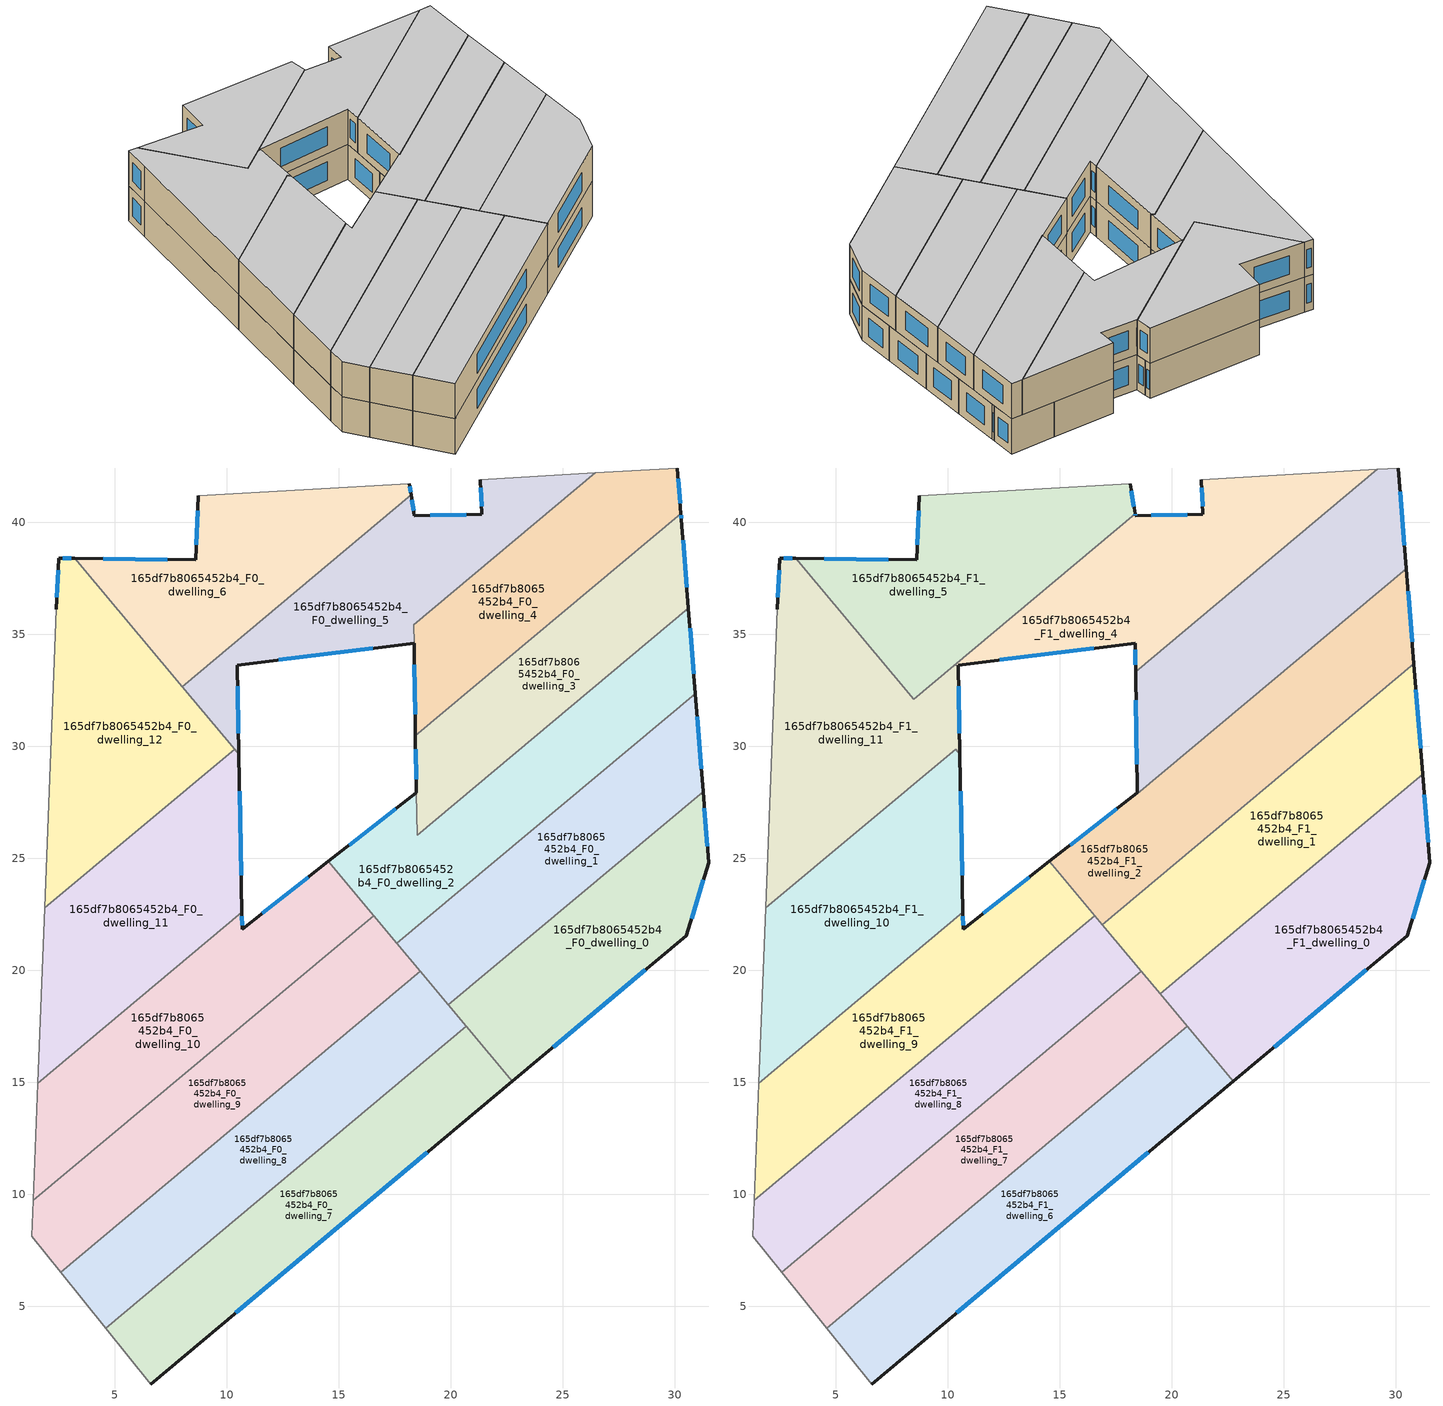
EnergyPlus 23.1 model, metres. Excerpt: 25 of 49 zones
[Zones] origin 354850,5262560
165df7b8065452b4_F0_dwelling_0
 floor ground (EU_floor_Construction): 31.25,27.98 31.51,24.79 30.51,21.55 22.74,15.05 19.89,18.47 z0
 wall outside (EU_wall_Construction): 22.74,15.05 30.51,21.55 31.51,24.79 31.25,27.98 z0:3
 wall to 165df7b8065452b4_F0_dwelling_1 (EU_wall_Construction): 31.25,27.98 19.89,18.47 z0:3
 wall to 165df7b8065452b4_F0_dwelling_7 (EU_wall_Construction): 20.7,17.5 22.74,15.05 z0:3
 wall to 165df7b8065452b4_F0_dwelling_8 (EU_wall_Construction): 19.89,18.47 20.7,17.5 z0:3
 window (EU_Window_Construction): 31.45,25.54 31.31,27.23 / 30.74,22.31 31.27,24.03 / 24.57,16.58 28.68,20.02 z0.7:2.3
165df7b8065452b4_F0_dwelling_1
 floor ground (EU_floor_Construction): 30.91,32.35 31.25,27.98 19.89,18.47 17.59,21.21 z0
 wall outside (EU_wall_Construction): 31.25,27.98 30.91,32.35 z0:3
 wall to 165df7b8065452b4_F0_dwelling_2 (EU_wall_Construction): 30.91,32.35 17.59,21.21 z0:3
 wall to 165df7b8065452b4_F0_dwelling_8 (EU_wall_Construction): 18.64,19.95 19.89,18.47 z0:3
 wall to 165df7b8065452b4_F0_dwelling_9 (EU_wall_Construction): 17.59,21.21 18.64,19.96 z0:3
 window (EU_Window_Construction): 31.17,29.01 30.99,31.33 z0.7:2.3
 ceiling adiabatic (EU_roof_Construction): 31.19,28.76 30.91,32.35 17.59,21.21 19.47,18.96 z3
165df7b8065452b4_F0_dwelling_10
 floor ground (EU_floor_Construction): 14.54,24.86 16.56,22.44 1.36,9.73 1.56,14.97 10.67,22.59 10.69,21.84 z0
 wall outside (EU_wall_Construction): 14.54,24.86 10.69,21.84 10.67,22.59 z0:3
 wall to 165df7b8065452b4_F0_dwelling_9 (EU_wall_Construction): 1.36,9.73 16.56,22.44 z0:3
 wall adiabatic (EU_wall_Construction): 1.56,14.97 1.36,9.73 z0:3
 wall to 165df7b8065452b4_F0_dwelling_11 (EU_wall_Construction): 10.67,22.59 1.56,14.97 z0:3
 wall to 165df7b8065452b4_F0_dwelling_2 (EU_wall_Construction): 16.56,22.44 14.54,24.86 z0:3
 window (EU_Window_Construction): 10.68,22.02 10.68,22.41 / 13.63,24.15 11.59,22.55 z0.7:2.3
165df7b8065452b4_F0_dwelling_11
 floor ground (EU_floor_Construction): 10.54,29.64 10.67,22.59 1.56,14.97 1.86,22.78 10.34,29.87 z0
 wall outside (EU_wall_Construction): 10.67,22.59 10.54,29.64 z0:3
 wall adiabatic (EU_wall_Construction): 1.86,22.78 1.56,14.97 z0:3
 wall to 165df7b8065452b4_F0_dwelling_12 (EU_wall_Construction): 10.34,29.87 1.86,22.78 z0:3
 wall to 165df7b8065452b4_F0_dwelling_5 (EU_wall_Construction): 10.54,29.64 10.34,29.87 z0:3
 window (EU_Window_Construction): 10.64,24.25 10.57,27.99 z0.7:2.3
165df7b8065452b4_F0_dwelling_12
 floor ground (EU_floor_Construction): 3.22,38.39 10.34,29.87 1.86,22.78 2.38,36.11 2.51,38.4 z0
 wall outside (EU_wall_Construction): 3.22,38.39 2.51,38.4 2.38,36.11 z0:3
 wall adiabatic (EU_wall_Construction): 2.38,36.11 1.86,22.78 z0:3
 wall to 165df7b8065452b4_F0_dwelling_6 (EU_wall_Construction): 8.01,32.67 3.22,38.39 z0:3
 wall to 165df7b8065452b4_F0_dwelling_5 (EU_wall_Construction): 10.34,29.87 8.01,32.67 z0:3
 window (EU_Window_Construction): 2.48,37.86 2.41,36.65 / 3.05,38.39 2.67,38.4 z0.7:2.3
165df7b8065452b4_F0_dwelling_2
 floor ground (EU_floor_Construction): 30.6,36.17 30.91,32.35 17.59,21.21 14.54,24.86 18.46,27.93 18.49,26.04 z0
 wall outside (EU_wall_Construction): 30.91,32.35 30.6,36.16 / 18.46,27.93 14.54,24.86 z0:3
 wall to 165df7b8065452b4_F0_dwelling_3 (EU_wall_Construction): 30.6,36.17 18.49,26.04 18.46,27.93 z0:3
 wall to 165df7b8065452b4_F0_dwelling_9 (EU_wall_Construction): 16.56,22.44 17.59,21.21 z0:3
 window (EU_Window_Construction): 30.83,33.25 30.67,35.27 / 17.54,27.21 15.46,25.58 z0.7:2.3
 ceiling adiabatic (EU_roof_Construction): 30.91,32.35 30.8,33.67 16.9,22.04 17.59,21.21 z3
165df7b8065452b4_F0_dwelling_3
 floor ground (EU_floor_Construction): 30.27,40.37 30.29,40.13 30.6,36.17 18.49,26.04 18.46,27.94 18.42,30.46 z0
 wall outside (EU_wall_Construction): 18.42,30.46 18.46,27.94 / 30.6,36.17 30.29,40.13 30.27,40.37 z0:3
 wall to 165df7b8065452b4_F0_dwelling_4 (EU_wall_Construction): 30.27,40.37 18.42,30.46 z0:3
 window (EU_Window_Construction): 18.43,29.87 18.45,28.53 / 30.28,40.18 30.27,40.31 / 30.53,37.1 30.36,39.2 z0.7:2.3
165df7b8065452b4_F0_dwelling_4
 floor ground (EU_floor_Construction): 30.1,42.42 30.27,40.37 18.42,30.46 18.35,35.43 26.44,42.21 z0
 wall outside (EU_wall_Construction): 30.27,40.37 30.1,42.42 / 18.36,34.6 18.42,30.46 z0:3
 wall to 165df7b8065452b4_F0_dwelling_5 (EU_wall_Construction): 26.44,42.21 18.35,35.43 18.36,34.61 z0:3
 wall adiabatic (EU_wall_Construction): 30.1,42.42 26.44,42.21 z0:3
 window (EU_Window_Construction): 30.23,40.85 30.14,41.94 / 18.37,33.63 18.41,31.43 z0.7:2.3
165df7b8065452b4_F0_dwelling_5
 floor ground (EU_floor_Construction): 26.44,42.21 18.35,35.43 18.36,34.61 10.46,33.62 10.54,29.64 8.01,32.67 18.22,41.22 18.37,40.3 21.39,40.36 21.32,41.9 z0
 wall outside (EU_wall_Construction): 10.54,29.64 10.46,33.62 18.36,34.61 / 21.32,41.9 21.39,40.36 18.37,40.3 18.22,41.22 z0:3
 wall to 165df7b8065452b4_F0_dwelling_6 (EU_wall_Construction): 18.22,41.22 8.01,32.67 z0:3
 wall adiabatic (EU_wall_Construction): 26.44,42.21 21.32,41.9 z0:3
 window (EU_Window_Construction): 10.52,30.58 10.48,32.69 / 18.34,40.51 18.26,41 / 20.68,40.34 19.08,40.31 / 21.34,41.54 21.37,40.72 / 12.31,33.85 16.5,34.37 z0.7:2.3
165df7b8065452b4_F0_dwelling_6
 floor ground (EU_floor_Construction): 18.14,41.73 18.22,41.22 8.01,32.67 3.22,38.39 8.61,38.32 8.73,41.18 z0
 wall outside (EU_wall_Construction): 8.73,41.18 8.61,38.32 3.22,38.39 / 18.22,41.22 18.14,41.73 z0:3
 wall adiabatic (EU_wall_Construction): 18.14,41.73 8.73,41.18 z0:3
 window (EU_Window_Construction): 7.34,38.33 4.48,38.37 / 8.7,40.51 8.64,38.99 / 18.21,41.34 18.16,41.61 z0.7:2.3
165df7b8065452b4_F0_dwelling_7
 floor ground (EU_floor_Construction): 20.7,17.5 22.74,15.05 6.6,1.54 4.6,4.03 z0
 wall outside (EU_wall_Construction): 6.6,1.54 22.74,15.05 z0:3
 wall to 165df7b8065452b4_F0_dwelling_8 (EU_wall_Construction): 20.7,17.5 4.6,4.03 z0:3
 wall adiabatic (EU_wall_Construction): 4.6,4.03 6.6,1.54 z0:3
 window (EU_Window_Construction): 10.39,4.71 18.95,11.88 z0.7:2.3
165df7b8065452b4_F0_dwelling_8
 floor ground (EU_floor_Construction): 18.64,19.96 20.7,17.5 4.6,4.03 2.59,6.53 z0
 wall to 165df7b8065452b4_F0_dwelling_9 (EU_wall_Construction): 18.64,19.96 2.59,6.53 z0:3
 wall adiabatic (EU_wall_Construction): 2.59,6.53 4.6,4.03 z0:3
165df7b8065452b4_F0_dwelling_9
 floor ground (EU_floor_Construction): 16.56,22.44 18.64,19.96 2.59,6.53 1.3,8.14 1.36,9.73 z0
 wall adiabatic (EU_wall_Construction): 1.36,9.73 1.3,8.14 2.59,6.53 z0:3
165df7b8065452b4_F1_dwelling_0
 floor to 165df7b8065452b4_F0_dwelling_0 (EU_floor_Construction): 31.25,27.98 31.51,24.79 30.51,21.55 22.74,15.05 19.89,18.47 z3
 floor to 165df7b8065452b4_F0_dwelling_1 (EU_floor_Construction): 31.19,28.76 31.25,27.98 19.89,18.47 19.48,18.96 z3
 wall outside (EU_wall_Construction): 22.74,15.05 30.51,21.55 31.51,24.79 31.19,28.76 z3:6
 wall to 165df7b8065452b4_F1_dwelling_1 (EU_wall_Construction): 31.19,28.76 19.47,18.96 z3:6
 wall to 165df7b8065452b4_F1_dwelling_6 (EU_wall_Construction): 20.7,17.5 22.74,15.05 z3:6
 wall to 165df7b8065452b4_F1_dwelling_7 (EU_wall_Construction): 19.47,18.96 20.7,17.5 z3:6
 window (EU_Window_Construction): 31.43,25.73 31.26,27.83 / 30.74,22.31 31.27,24.03 / 24.57,16.58 28.68,20.02 z3.7:5.3
 ceiling to 165df7b8065452b4_F2_dwelling_0 (EU_floor_Construction): 30.51,21.55 31.51,24.79 31.19,28.76 19.47,18.96 22.74,15.05 z6
165df7b8065452b4_F1_dwelling_1
 floor adiabatic (EU_floor_Construction): 30.8,33.67 31.19,28.76 19.47,18.96 16.9,22.04 z3
 wall outside (EU_wall_Construction): 31.19,28.76 30.8,33.67 z3:6
 wall to 165df7b8065452b4_F1_dwelling_2 (EU_wall_Construction): 30.8,33.67 16.9,22.04 z3:6
 wall to 165df7b8065452b4_F1_dwelling_8 (EU_wall_Construction): 16.9,22.04 18.64,19.95 z3:6
 wall to 165df7b8065452b4_F1_dwelling_7 (EU_wall_Construction): 18.64,19.95 19.47,18.96 z3:6
 window (EU_Window_Construction): 31.1,29.91 30.89,32.52 z3.7:5.3
 ceiling to 165df7b8065452b4_F2_dwelling_1 (EU_floor_Construction): 31.19,28.76 30.8,33.67 16.9,22.04 19.47,18.96 z6
165df7b8065452b4_F1_dwelling_10
 floor to 165df7b8065452b4_F0_dwelling_11 (EU_floor_Construction): 10.54,29.64 10.67,22.59 1.56,14.97 1.86,22.78 10.34,29.87 z3
 wall outside (EU_wall_Construction): 10.67,22.59 10.54,29.64 z3:6
 wall adiabatic (EU_wall_Construction): 1.86,22.78 1.56,14.97 z3:6
 wall to 165df7b8065452b4_F1_dwelling_11 (EU_wall_Construction): 10.54,29.64 10.34,29.87 1.86,22.78 z3:6
 wall to 165df7b8065452b4_F1_dwelling_9 (EU_wall_Construction): 1.56,14.97 10.67,22.59 z3:6
 window (EU_Window_Construction): 10.64,24.25 10.57,27.99 z3.7:5.3
 ceiling to 165df7b8065452b4_F2_dwelling_10 (EU_floor_Construction): 10.67,22.59 10.54,29.64 10.34,29.87 1.86,22.78 1.56,14.97 z6
165df7b8065452b4_F1_dwelling_11
 floor to 165df7b8065452b4_F0_dwelling_12 (EU_floor_Construction): 3.22,38.39 10.34,29.87 1.86,22.78 2.38,36.11 2.51,38.4 z3
 floor to 165df7b8065452b4_F0_dwelling_5 (EU_floor_Construction): 10.46,33.62 10.54,29.64 8.48,32.11 10.26,33.6 z3
 wall outside (EU_wall_Construction): 3.22,38.39 2.51,38.4 2.38,36.11 / 10.54,29.64 10.46,33.62 z3:6
 wall to 165df7b8065452b4_F1_dwelling_5 (EU_wall_Construction): 10.26,33.6 8.47,32.11 3.22,38.39 z3:6
 wall adiabatic (EU_wall_Construction): 2.38,36.11 1.86,22.78 z3:6
 wall to 165df7b8065452b4_F1_dwelling_4 (EU_wall_Construction): 10.46,33.62 10.26,33.6 z3:6
 window (EU_Window_Construction): 2.48,37.86 2.41,36.65 / 3.05,38.39 2.67,38.4 / 10.52,30.58 10.48,32.69 z3.7:5.3
 ceiling to 165df7b8065452b4_F2_dwelling_11 (EU_floor_Construction): 10.54,29.64 10.46,33.62 10.26,33.6 8.47,32.11 3.22,38.39 2.51,38.4 2.38,36.11 1.86,22.78 10.34,29.87 z6
165df7b8065452b4_F1_dwelling_2
 floor outside (EU_floor_Construction): 30.6,36.16 18.49,26.04 30.6,36.17 30.8,33.67 z3
 floor to 165df7b8065452b4_F0_dwelling_2 (EU_floor_Construction): 30.6,36.16 30.8,33.67 16.9,22.04 14.67,24.7 14.54,24.86 18.46,27.93 18.46,27.88 18.49,26.04 z3
 floor to 165df7b8065452b4_F0_dwelling_3 (EU_floor_Construction): 30.46,37.91 30.6,36.17 18.49,26.04 18.46,27.88 z3
 wall outside (EU_wall_Construction): 30.8,33.67 30.46,37.91 / 18.46,27.94 14.54,24.86 z3:6
 wall to 165df7b8065452b4_F1_dwelling_3 (EU_wall_Construction): 30.46,37.91 18.46,27.88 18.46,27.93 z3:6
 wall to 165df7b8065452b4_F1_dwelling_9 (EU_wall_Construction): 14.54,24.86 14.67,24.7 16.56,22.44 z3:6
 wall to 165df7b8065452b4_F1_dwelling_8 (EU_wall_Construction): 16.56,22.44 16.9,22.04 z3:6
 window (EU_Window_Construction): 30.72,34.67 30.54,36.92 / 17.54,27.21 15.46,25.58 z3.7:5.3
 ceiling to 165df7b8065452b4_F2_dwelling_2 (EU_floor_Construction): 30.8,33.67 30.46,37.91 18.46,27.88 18.46,27.93 14.54,24.86 14.67,24.7 16.9,22.04 z6
165df7b8065452b4_F1_dwelling_3
 floor to 165df7b8065452b4_F0_dwelling_3 (EU_floor_Construction): 30.27,40.37 30.29,40.13 30.46,37.91 18.46,27.88 18.46,27.93 18.42,30.46 z3
 floor to 165df7b8065452b4_F0_dwelling_4 (EU_floor_Construction): 30.1,42.42 30.27,40.37 18.42,30.46 18.38,33.33 29.18,42.37 z3
 wall outside (EU_wall_Construction): 18.38,33.33 18.46,27.94 / 30.46,37.91 30.1,42.42 z3:6
 wall to 165df7b8065452b4_F1_dwelling_4 (EU_wall_Construction): 29.18,42.37 18.38,33.33 z3:6
 wall adiabatic (EU_wall_Construction): 30.1,42.42 29.18,42.37 z3:6
 window (EU_Window_Construction): 18.4,32.06 18.44,29.2 / 30.38,38.97 30.19,41.36 z3.7:5.3
 ceiling to 165df7b8065452b4_F2_dwelling_3 (EU_floor_Construction): 30.46,37.91 30.1,42.42 29.18,42.37 18.38,33.33 18.46,27.93 18.46,27.88 z6
165df7b8065452b4_F1_dwelling_4
 floor to 165df7b8065452b4_F0_dwelling_5 (EU_floor_Construction): 26.44,42.21 18.35,35.43 18.36,34.61 10.46,33.62 10.26,33.6 18.36,40.37 18.37,40.3 21.39,40.36 21.32,41.9 z3
 floor to 165df7b8065452b4_F0_dwelling_4 (EU_floor_Construction): 29.18,42.37 18.38,33.33 18.35,35.43 26.44,42.21 z3
 wall outside (EU_wall_Construction): 21.32,41.9 21.39,40.36 18.37,40.3 18.36,40.38 / 10.46,33.62 18.36,34.61 18.38,33.33 z3:6
 wall adiabatic (EU_wall_Construction): 29.18,42.37 21.32,41.9 z3:6
 wall to 165df7b8065452b4_F1_dwelling_5 (EU_wall_Construction): 18.36,40.38 10.26,33.6 z3:6
 window (EU_Window_Construction): 18.37,40.32 18.36,40.36 / 20.68,40.34 19.08,40.31 / 21.34,41.54 21.37,40.72 / 18.36,34.31 18.37,33.63 / 12.31,33.85 16.5,34.37 z3.7:5.3
 ceiling to 165df7b8065452b4_F2_dwelling_4 (EU_floor_Construction): 29.18,42.37 21.32,41.9 21.39,40.36 18.37,40.3 18.36,40.38 10.26,33.6 18.36,34.61 18.38,33.33 z6
165df7b8065452b4_F1_dwelling_5
 floor to 165df7b8065452b4_F0_dwelling_5 (EU_floor_Construction): 18.22,41.22 18.36,40.37 8.48,32.11 8.01,32.67 z3
 floor to 165df7b8065452b4_F0_dwelling_6 (EU_floor_Construction): 18.14,41.73 18.22,41.22 8.01,32.67 3.22,38.39 8.61,38.32 8.73,41.18 z3
 wall outside (EU_wall_Construction): 8.73,41.18 8.61,38.32 3.22,38.39 / 18.36,40.38 18.14,41.73 z3:6
 wall adiabatic (EU_wall_Construction): 18.14,41.73 8.73,41.18 z3:6
 window (EU_Window_Construction): 7.34,38.33 4.48,38.37 / 8.7,40.51 8.64,38.99 / 18.31,40.69 18.19,41.41 z3.7:5.3
 ceiling to 165df7b8065452b4_F2_dwelling_5 (EU_floor_Construction): 18.36,40.38 18.14,41.73 8.73,41.18 8.61,38.32 3.22,38.39 8.47,32.11 z6
165df7b8065452b4_F1_dwelling_6
 floor to 165df7b8065452b4_F0_dwelling_7 (EU_floor_Construction): 20.7,17.5 22.74,15.05 6.6,1.54 4.6,4.03 z3
 wall outside (EU_wall_Construction): 6.6,1.54 22.74,15.05 z3:6
 wall to 165df7b8065452b4_F1_dwelling_7 (EU_wall_Construction): 20.7,17.5 4.6,4.03 z3:6
 wall adiabatic (EU_wall_Construction): 4.6,4.03 6.6,1.54 z3:6
 window (EU_Window_Construction): 10.39,4.71 18.95,11.88 z3.7:5.3
 ceiling to 165df7b8065452b4_F2_dwelling_6 (EU_floor_Construction): 22.74,15.05 20.7,17.5 4.6,4.03 6.6,1.54 z6
165df7b8065452b4_F1_dwelling_7
 floor to 165df7b8065452b4_F0_dwelling_8 (EU_floor_Construction): 18.64,19.96 20.7,17.5 4.6,4.03 2.59,6.53 z3
 wall to 165df7b8065452b4_F1_dwelling_8 (EU_wall_Construction): 18.64,19.96 2.59,6.53 z3:6
 wall adiabatic (EU_wall_Construction): 2.59,6.53 4.6,4.03 z3:6
 ceiling to 165df7b8065452b4_F2_dwelling_7 (EU_floor_Construction): 20.7,17.5 18.64,19.96 2.59,6.53 4.6,4.03 z6
165df7b8065452b4_F1_dwelling_8
 floor to 165df7b8065452b4_F0_dwelling_9 (EU_floor_Construction): 16.56,22.44 18.64,19.96 2.59,6.53 1.3,8.14 1.36,9.73 z3
 wall adiabatic (EU_wall_Construction): 1.36,9.73 1.3,8.14 2.59,6.53 z3:6
 wall to 165df7b8065452b4_F1_dwelling_9 (EU_wall_Construction): 16.56,22.44 1.36,9.73 z3:6
 ceiling to 165df7b8065452b4_F2_dwelling_8 (EU_floor_Construction): 18.64,19.96 16.56,22.44 1.36,9.73 1.3,8.14 2.59,6.53 z6
165df7b8065452b4_F1_dwelling_9
 floor to 165df7b8065452b4_F0_dwelling_10 (EU_floor_Construction): 14.54,24.86 16.56,22.44 1.36,9.73 1.56,14.97 10.67,22.59 10.69,21.84 z3
 wall outside (EU_wall_Construction): 14.54,24.86 10.69,21.84 10.67,22.59 z3:6
 wall adiabatic (EU_wall_Construction): 1.56,14.97 1.36,9.73 z3:6
 window (EU_Window_Construction): 10.68,22.02 10.68,22.41 / 13.63,24.15 11.59,22.55 z3.7:5.3
 ceiling to 165df7b8065452b4_F2_dwelling_9 (EU_floor_Construction): 16.56,22.44 14.54,24.86 10.69,21.84 10.67,22.59 1.56,14.97 1.36,9.73 z6
[Building]
EU S2 Campaign: North Axis=0; Terrain=City; Solar Distribution=FullExterior
[Site:Location]
Budapest.Ferenc.Liszt.Intl.AP: Latitude=47.437; Longitude=19.256; Time Zone=1; Elevation=185
[SizingPeriod:WeatherFileDays]
AnnualSizingPeriod: Begin Month=1; Begin Day of Month=1; End Month=12; End Day of Month=31; Day of Week for Start Day=Monday; Use Weather File Daylight Saving Period=No; Use Weather File Rain and Snow Indicators=No
[MATERIAL]
EU_InternalMass_Material: Roughness=MediumRough; Thickness=0.1; Conductivity=1; Density=1800; Specific Heat=900; Thermal Absorptance=0.9; Solar Absorptance=0.7; Visible Absorptance=0.7
[MATERIAL:NOMASS] Roughness=MediumRough; Thermal Absorptance=0.9; Solar Absorptance=0.7; Visible Absorptance=0.7
Name | Thermal Resistance
EU_wall_NoMass | 0.832559
EU_roof_NoMass | 1.39638
EU_floor_NoMass | 0.872794
[WINDOWMATERIAL:SIMPLEGLAZINGSYSTEM]
EU_Window_SimpleGlazing: UFactor=2.79869; Solar Heat Gain Coefficient=0.75; Visible Transmittance=0.75
[CONSTRUCTION]
EU_wall_Construction: EU_wall_NoMass
EU_roof_Construction: EU_roof_NoMass
EU_floor_Construction: EU_floor_NoMass
EU_Window_Construction: EU_Window_SimpleGlazing
EU_InternalMass_Construction: EU_InternalMass_Material
[ZONE] Type=1; Multiplier=1; Ceiling Height=autocalculate; Floor Area=autocalculate; Part of Total Floor Area=Yes
Name | Volume
165df7b8065452b4_F0_dwelling_0 | 172.663
165df7b8065452b4_F1_dwelling_0 | 201.488
165df7b8065452b4_F0_dwelling_1 | 172.708
165df7b8065452b4_F1_dwelling_1 | 201.426
165df7b8065452b4_F0_dwelling_10; 165df7b8065452b4_F1_dwelling_9 | 201.408
165df7b8065452b4_F1_dwelling_10; 165df7b8065452b4_F0_dwelling_11 | 201.486
165df7b8065452b4_F1_dwelling_11 | 213.862
165df7b8065452b4_F0_dwelling_12 | 201.46
165df7b8065452b4_F0_dwelling_2 | 193.534
165df7b8065452b4_F1_dwelling_2 | 203.366
165df7b8065452b4_F0_dwelling_3 | 161.1
165df7b8065452b4_F1_dwelling_3 | 195.318
165df7b8065452b4_F0_dwelling_4 | 161.893
165df7b8065452b4_F1_dwelling_4 | 193.245
165df7b8065452b4_F0_dwelling_5 | 174.132
165df7b8065452b4_F1_dwelling_5 | 201.457
165df7b8065452b4_F0_dwelling_6 | 172.678
165df7b8065452b4_F1_dwelling_6; 165df7b8065452b4_F0_dwelling_7 | 201.499
165df7b8065452b4_F1_dwelling_7; 165df7b8065452b4_F0_dwelling_8 | 201.392
165df7b8065452b4_F1_dwelling_8; 165df7b8065452b4_F0_dwelling_9 | 201.489
[INTERNALMASS] Construction=EU_InternalMass_Construction
Name | Zone or ZoneList | Surface Area
165df7b8065452b4_F0_dwelling_0_EU_InternalMass | 165df7b8065452b4_F0_dwelling_0 | 57.5543
165df7b8065452b4_F0_dwelling_1_EU_InternalMass | 165df7b8065452b4_F0_dwelling_1 | 57.5693
165df7b8065452b4_F0_dwelling_2_EU_InternalMass | 165df7b8065452b4_F0_dwelling_2 | 64.5269
165df7b8065452b4_F0_dwelling_3_EU_InternalMass | 165df7b8065452b4_F0_dwelling_3 | 53.6812
165df7b8065452b4_F0_dwelling_4_EU_InternalMass | 165df7b8065452b4_F0_dwelling_4 | 53.9669
165df7b8065452b4_F0_dwelling_5_EU_InternalMass | 165df7b8065452b4_F0_dwelling_5 | 58.0433
165df7b8065452b4_F0_dwelling_6_EU_InternalMass | 165df7b8065452b4_F0_dwelling_6 | 57.5598
165df7b8065452b4_F0_dwelling_7_EU_InternalMass | 165df7b8065452b4_F0_dwelling_7 | 67.1663
165df7b8065452b4_F0_dwelling_8_EU_InternalMass | 165df7b8065452b4_F0_dwelling_8 | 67.1307
165df7b8065452b4_F0_dwelling_9_EU_InternalMass | 165df7b8065452b4_F0_dwelling_9 | 67.1632
165df7b8065452b4_F0_dwelling_10_EU_InternalMass | 165df7b8065452b4_F0_dwelling_10 | 67.136
165df7b8065452b4_F0_dwelling_11_EU_InternalMass | 165df7b8065452b4_F0_dwelling_11 | 67.1618
165df7b8065452b4_F0_dwelling_12_EU_InternalMass | 165df7b8065452b4_F0_dwelling_12 | 67.1531
165df7b8065452b4_F1_dwelling_0_EU_InternalMass | 165df7b8065452b4_F1_dwelling_0 | 67.1625
165df7b8065452b4_F1_dwelling_1_EU_InternalMass | 165df7b8065452b4_F1_dwelling_1 | 67.1419
165df7b8065452b4_F1_dwelling_2_EU_InternalMass | 165df7b8065452b4_F1_dwelling_2 | 67.7795
165df7b8065452b4_F1_dwelling_3_EU_InternalMass | 165df7b8065452b4_F1_dwelling_3 | 65.1176
165df7b8065452b4_F1_dwelling_4_EU_InternalMass | 165df7b8065452b4_F1_dwelling_4 | 64.4125
165df7b8065452b4_F1_dwelling_5_EU_InternalMass | 165df7b8065452b4_F1_dwelling_5 | 67.1523
165df7b8065452b4_F1_dwelling_6_EU_InternalMass | 165df7b8065452b4_F1_dwelling_6 | 67.1663
165df7b8065452b4_F1_dwelling_7_EU_InternalMass | 165df7b8065452b4_F1_dwelling_7 | 67.1307
165df7b8065452b4_F1_dwelling_8_EU_InternalMass | 165df7b8065452b4_F1_dwelling_8 | 67.1632
165df7b8065452b4_F1_dwelling_9_EU_InternalMass | 165df7b8065452b4_F1_dwelling_9 | 67.136
165df7b8065452b4_F1_dwelling_10_EU_InternalMass | 165df7b8065452b4_F1_dwelling_10 | 67.1618
165df7b8065452b4_F1_dwelling_11_EU_InternalMass | 165df7b8065452b4_F1_dwelling_11 | 71.2871
[OTHEREQUIPMENT] Fuel Type=Electricity; Design Level Calculation Method=Watts/Area; Power per Zone Floor Area=1; Fraction Latent=0; Fraction Radiant=0; Fraction Lost=0; Carbon Dioxide Generation Rate=0; EndUse Subcategory=EU_Step8_InternalGains
Name | Zone or ZoneList or Space or SpaceList | Schedule
EU_Step8_InternalGain_165df7b8065452b4_F0_dwelling_0_f000 | 165df7b8065452b4_F0_dwelling_0 | EU_Step8_GainSchedule_165df7b8065452b4_F0_dwelling_0_f000
EU_Step8_InternalGain_165df7b8065452b4_F0_dwelling_1_f000 | 165df7b8065452b4_F0_dwelling_1 | EU_Step8_GainSchedule_165df7b8065452b4_F0_dwelling_1_f000
EU_Step8_InternalGain_165df7b8065452b4_F0_dwelling_2_f000 | 165df7b8065452b4_F0_dwelling_2 | EU_Step8_GainSchedule_165df7b8065452b4_F0_dwelling_2_f000
EU_Step8_InternalGain_165df7b8065452b4_F0_dwelling_3_f000 | 165df7b8065452b4_F0_dwelling_3 | EU_Step8_GainSchedule_165df7b8065452b4_F0_dwelling_3_f000
EU_Step8_InternalGain_165df7b8065452b4_F0_dwelling_4_f000 | 165df7b8065452b4_F0_dwelling_4 | EU_Step8_GainSchedule_165df7b8065452b4_F0_dwelling_4_f000
EU_Step8_InternalGain_165df7b8065452b4_F0_dwelling_5_f000 | 165df7b8065452b4_F0_dwelling_5 | EU_Step8_GainSchedule_165df7b8065452b4_F0_dwelling_5_f000
EU_Step8_InternalGain_165df7b8065452b4_F0_dwelling_6_f000 | 165df7b8065452b4_F0_dwelling_6 | EU_Step8_GainSchedule_165df7b8065452b4_F0_dwelling_6_f000
EU_Step8_InternalGain_165df7b8065452b4_F0_dwelling_7_f000 | 165df7b8065452b4_F0_dwelling_7 | EU_Step8_GainSchedule_165df7b8065452b4_F0_dwelling_7_f000
EU_Step8_InternalGain_165df7b8065452b4_F0_dwelling_8_f000 | 165df7b8065452b4_F0_dwelling_8 | EU_Step8_GainSchedule_165df7b8065452b4_F0_dwelling_8_f000
EU_Step8_InternalGain_165df7b8065452b4_F0_dwelling_9_f000 | 165df7b8065452b4_F0_dwelling_9 | EU_Step8_GainSchedule_165df7b8065452b4_F0_dwelling_9_f000
EU_Step8_InternalGain_165df7b8065452b4_F0_dwelling_10_f000 | 165df7b8065452b4_F0_dwelling_10 | EU_Step8_GainSchedule_165df7b8065452b4_F0_dwelling_10_f000
EU_Step8_InternalGain_165df7b8065452b4_F0_dwelling_11_f000 | 165df7b8065452b4_F0_dwelling_11 | EU_Step8_GainSchedule_165df7b8065452b4_F0_dwelling_11_f000
EU_Step8_InternalGain_165df7b8065452b4_F0_dwelling_12_f000 | 165df7b8065452b4_F0_dwelling_12 | EU_Step8_GainSchedule_165df7b8065452b4_F0_dwelling_12_f000
EU_Step8_InternalGain_165df7b8065452b4_F1_dwelling_0_f000 | 165df7b8065452b4_F1_dwelling_0 | EU_Step8_GainSchedule_165df7b8065452b4_F1_dwelling_0_f000
EU_Step8_InternalGain_165df7b8065452b4_F1_dwelling_1_f000 | 165df7b8065452b4_F1_dwelling_1 | EU_Step8_GainSchedule_165df7b8065452b4_F1_dwelling_1_f000
EU_Step8_InternalGain_165df7b8065452b4_F1_dwelling_2_f000 | 165df7b8065452b4_F1_dwelling_2 | EU_Step8_GainSchedule_165df7b8065452b4_F1_dwelling_2_f000
EU_Step8_InternalGain_165df7b8065452b4_F1_dwelling_3_f000 | 165df7b8065452b4_F1_dwelling_3 | EU_Step8_GainSchedule_165df7b8065452b4_F1_dwelling_3_f000
EU_Step8_InternalGain_165df7b8065452b4_F1_dwelling_4_f000 | 165df7b8065452b4_F1_dwelling_4 | EU_Step8_GainSchedule_165df7b8065452b4_F1_dwelling_4_f000
EU_Step8_InternalGain_165df7b8065452b4_F1_dwelling_5_f000 | 165df7b8065452b4_F1_dwelling_5 | EU_Step8_GainSchedule_165df7b8065452b4_F1_dwelling_5_f000
EU_Step8_InternalGain_165df7b8065452b4_F1_dwelling_6_f000 | 165df7b8065452b4_F1_dwelling_6 | EU_Step8_GainSchedule_165df7b8065452b4_F1_dwelling_6_f000
EU_Step8_InternalGain_165df7b8065452b4_F1_dwelling_7_f000 | 165df7b8065452b4_F1_dwelling_7 | EU_Step8_GainSchedule_165df7b8065452b4_F1_dwelling_7_f000
EU_Step8_InternalGain_165df7b8065452b4_F1_dwelling_8_f000 | 165df7b8065452b4_F1_dwelling_8 | EU_Step8_GainSchedule_165df7b8065452b4_F1_dwelling_8_f000
EU_Step8_InternalGain_165df7b8065452b4_F1_dwelling_9_f000 | 165df7b8065452b4_F1_dwelling_9 | EU_Step8_GainSchedule_165df7b8065452b4_F1_dwelling_9_f000
EU_Step8_InternalGain_165df7b8065452b4_F1_dwelling_10_f000 | 165df7b8065452b4_F1_dwelling_10 | EU_Step8_GainSchedule_165df7b8065452b4_F1_dwelling_10_f000
EU_Step8_InternalGain_165df7b8065452b4_F1_dwelling_11_f000 | 165df7b8065452b4_F1_dwelling_11 | EU_Step8_GainSchedule_165df7b8065452b4_F1_dwelling_11_f000
[ZONEVENTILATION:DESIGNFLOWRATE] Schedule=EU_AlwaysOn; Design Flow Rate Calculation Method=AirChanges/Hour; Air Changes per Hour=0.475469; Ventilation Type=Natural; Fan Pressure Rise=0; Fan Total Efficiency=1; Constant Term Coefficient=1; Temperature Term Coefficient=0; Velocity Term Coefficient=0; Velocity Squared Term Coefficient=0; Minimum Indoor Temperature=-100; Maximum Indoor Temperature=100; Delta Temperature=-100; Minimum Outdoor Temperature=-100; Maximum Outdoor Temperature=100; Maximum Wind Speed=40
Name | Zone or ZoneList or Space or SpaceList
EU_ConstantAir_165df7b8065452b4_F0_dwelling_0 | 165df7b8065452b4_F0_dwelling_0
EU_ConstantAir_165df7b8065452b4_F0_dwelling_1 | 165df7b8065452b4_F0_dwelling_1
EU_ConstantAir_165df7b8065452b4_F0_dwelling_2 | 165df7b8065452b4_F0_dwelling_2
EU_ConstantAir_165df7b8065452b4_F0_dwelling_3 | 165df7b8065452b4_F0_dwelling_3
EU_ConstantAir_165df7b8065452b4_F0_dwelling_4 | 165df7b8065452b4_F0_dwelling_4
EU_ConstantAir_165df7b8065452b4_F0_dwelling_5 | 165df7b8065452b4_F0_dwelling_5
EU_ConstantAir_165df7b8065452b4_F0_dwelling_6 | 165df7b8065452b4_F0_dwelling_6
EU_ConstantAir_165df7b8065452b4_F0_dwelling_7 | 165df7b8065452b4_F0_dwelling_7
EU_ConstantAir_165df7b8065452b4_F0_dwelling_8 | 165df7b8065452b4_F0_dwelling_8
EU_ConstantAir_165df7b8065452b4_F0_dwelling_9 | 165df7b8065452b4_F0_dwelling_9
EU_ConstantAir_165df7b8065452b4_F0_dwelling_10 | 165df7b8065452b4_F0_dwelling_10
EU_ConstantAir_165df7b8065452b4_F0_dwelling_11 | 165df7b8065452b4_F0_dwelling_11
EU_ConstantAir_165df7b8065452b4_F0_dwelling_12 | 165df7b8065452b4_F0_dwelling_12
EU_ConstantAir_165df7b8065452b4_F1_dwelling_0 | 165df7b8065452b4_F1_dwelling_0
EU_ConstantAir_165df7b8065452b4_F1_dwelling_1 | 165df7b8065452b4_F1_dwelling_1
EU_ConstantAir_165df7b8065452b4_F1_dwelling_2 | 165df7b8065452b4_F1_dwelling_2
EU_ConstantAir_165df7b8065452b4_F1_dwelling_3 | 165df7b8065452b4_F1_dwelling_3
EU_ConstantAir_165df7b8065452b4_F1_dwelling_4 | 165df7b8065452b4_F1_dwelling_4
EU_ConstantAir_165df7b8065452b4_F1_dwelling_5 | 165df7b8065452b4_F1_dwelling_5
EU_ConstantAir_165df7b8065452b4_F1_dwelling_6 | 165df7b8065452b4_F1_dwelling_6
EU_ConstantAir_165df7b8065452b4_F1_dwelling_7 | 165df7b8065452b4_F1_dwelling_7
EU_ConstantAir_165df7b8065452b4_F1_dwelling_8 | 165df7b8065452b4_F1_dwelling_8
EU_ConstantAir_165df7b8065452b4_F1_dwelling_9 | 165df7b8065452b4_F1_dwelling_9
EU_ConstantAir_165df7b8065452b4_F1_dwelling_10 | 165df7b8065452b4_F1_dwelling_10
EU_ConstantAir_165df7b8065452b4_F1_dwelling_11 | 165df7b8065452b4_F1_dwelling_11
[HVACTEMPLATE:THERMOSTAT] Constant Heating Setpoint=20; Constant Cooling Setpoint=50
EU_HeatOnly_165df7b8065452b4_F0_dwelling_0; EU_HeatOnly_165df7b8065452b4_F0_dwelling_1; EU_HeatOnly_165df7b8065452b4_F0_dwelling_2; EU_HeatOnly_165df7b8065452b4_F0_dwelling_3; EU_HeatOnly_165df7b8065452b4_F0_dwelling_4; EU_HeatOnly_165df7b8065452b4_F0_dwelling_5; EU_HeatOnly_165df7b8065452b4_F0_dwelling_6; EU_HeatOnly_165df7b8065452b4_F0_dwelling_7; EU_HeatOnly_165df7b8065452b4_F0_dwelling_8; EU_HeatOnly_165df7b8065452b4_F0_dwelling_9; EU_HeatOnly_165df7b8065452b4_F0_dwelling_10; EU_HeatOnly_165df7b8065452b4_F0_dwelling_11; EU_HeatOnly_165df7b8065452b4_F0_dwelling_12; EU_HeatOnly_165df7b8065452b4_F1_dwelling_0; EU_HeatOnly_165df7b8065452b4_F1_dwelling_1; EU_HeatOnly_165df7b8065452b4_F1_dwelling_2; EU_HeatOnly_165df7b8065452b4_F1_dwelling_3; EU_HeatOnly_165df7b8065452b4_F1_dwelling_4; EU_HeatOnly_165df7b8065452b4_F1_dwelling_5; EU_HeatOnly_165df7b8065452b4_F1_dwelling_6; EU_HeatOnly_165df7b8065452b4_F1_dwelling_7; EU_HeatOnly_165df7b8065452b4_F1_dwelling_8; EU_HeatOnly_165df7b8065452b4_F1_dwelling_9; EU_HeatOnly_165df7b8065452b4_F1_dwelling_10; EU_HeatOnly_165df7b8065452b4_F1_dwelling_11; EU_HeatOnly_165df7b8065452b4_F2_dwelling_0; EU_HeatOnly_165df7b8065452b4_F2_dwelling_1; EU_HeatOnly_165df7b8065452b4_F2_dwelling_2; EU_HeatOnly_165df7b8065452b4_F2_dwelling_3; EU_HeatOnly_165df7b8065452b4_F2_dwelling_4; EU_HeatOnly_165df7b8065452b4_F2_dwelling_5; EU_HeatOnly_165df7b8065452b4_F2_dwelling_6; EU_HeatOnly_165df7b8065452b4_F2_dwelling_7; EU_HeatOnly_165df7b8065452b4_F2_dwelling_8; EU_HeatOnly_165df7b8065452b4_F2_dwelling_9; EU_HeatOnly_165df7b8065452b4_F2_dwelling_10; EU_HeatOnly_165df7b8065452b4_F2_dwelling_11; EU_HeatOnly_165df7b8065452b4_F3_dwelling_0; EU_HeatOnly_165df7b8065452b4_F3_dwelling_1; EU_HeatOnly_165df7b8065452b4_F3_dwelling_2; EU_HeatOnly_165df7b8065452b4_F3_dwelling_3; EU_HeatOnly_165df7b8065452b4_F3_dwelling_4; EU_HeatOnly_165df7b8065452b4_F3_dwelling_5; EU_HeatOnly_165df7b8065452b4_F3_dwelling_6; EU_HeatOnly_165df7b8065452b4_F3_dwelling_7; EU_HeatOnly_165df7b8065452b4_F3_dwelling_8; EU_HeatOnly_165df7b8065452b4_F3_dwelling_9; EU_HeatOnly_165df7b8065452b4_F3_dwelling_10; EU_HeatOnly_165df7b8065452b4_F3_dwelling_11
[HVACTEMPLATE:ZONE:IDEALLOADSAIRSYSTEM] System Availability Schedule=EU_AlwaysOn; Maximum Heating Supply Air Temperature=50; Minimum Cooling Supply Air Temperature=13; Maximum Heating Supply Air Humidity Ratio=0.0156; Minimum Cooling Supply Air Humidity Ratio=0.0077; Heating Limit=NoLimit; Cooling Limit=NoLimit; Heating Availability Schedule=EU_AlwaysOn; Cooling Availability Schedule=EU_CoolingOff; Dehumidification Control Type=ConstantSensibleHeatRatio; Cooling Sensible Heat Ratio=0.7; Dehumidification Setpoint=60; Humidification Control Type=None; Humidification Setpoint=30; Outdoor Air Method=None; Outdoor Air Flow Rate per Person=0.00944; Outdoor Air Flow Rate per Zone Floor Area=0; Outdoor Air Flow Rate per Zone=0; Demand Controlled Ventilation Type=None; Outdoor Air Economizer Type=NoEconomizer; Heat Recovery Type=None; Sensible Heat Recovery Effectiveness=0.7; Latent Heat Recovery Effectiveness=0.65
Name | Template Thermostat
165df7b8065452b4_F0_dwelling_0 | EU_HeatOnly_165df7b8065452b4_F0_dwelling_0
165df7b8065452b4_F0_dwelling_1 | EU_HeatOnly_165df7b8065452b4_F0_dwelling_1
165df7b8065452b4_F0_dwelling_2 | EU_HeatOnly_165df7b8065452b4_F0_dwelling_2
165df7b8065452b4_F0_dwelling_3 | EU_HeatOnly_165df7b8065452b4_F0_dwelling_3
165df7b8065452b4_F0_dwelling_4 | EU_HeatOnly_165df7b8065452b4_F0_dwelling_4
165df7b8065452b4_F0_dwelling_5 | EU_HeatOnly_165df7b8065452b4_F0_dwelling_5
165df7b8065452b4_F0_dwelling_6 | EU_HeatOnly_165df7b8065452b4_F0_dwelling_6
165df7b8065452b4_F0_dwelling_7 | EU_HeatOnly_165df7b8065452b4_F0_dwelling_7
165df7b8065452b4_F0_dwelling_8 | EU_HeatOnly_165df7b8065452b4_F0_dwelling_8
165df7b8065452b4_F0_dwelling_9 | EU_HeatOnly_165df7b8065452b4_F0_dwelling_9
165df7b8065452b4_F0_dwelling_10 | EU_HeatOnly_165df7b8065452b4_F0_dwelling_10
165df7b8065452b4_F0_dwelling_11 | EU_HeatOnly_165df7b8065452b4_F0_dwelling_11
165df7b8065452b4_F0_dwelling_12 | EU_HeatOnly_165df7b8065452b4_F0_dwelling_12
165df7b8065452b4_F1_dwelling_0 | EU_HeatOnly_165df7b8065452b4_F1_dwelling_0
165df7b8065452b4_F1_dwelling_1 | EU_HeatOnly_165df7b8065452b4_F1_dwelling_1
165df7b8065452b4_F1_dwelling_2 | EU_HeatOnly_165df7b8065452b4_F1_dwelling_2
165df7b8065452b4_F1_dwelling_3 | EU_HeatOnly_165df7b8065452b4_F1_dwelling_3
165df7b8065452b4_F1_dwelling_4 | EU_HeatOnly_165df7b8065452b4_F1_dwelling_4
165df7b8065452b4_F1_dwelling_5 | EU_HeatOnly_165df7b8065452b4_F1_dwelling_5
165df7b8065452b4_F1_dwelling_6 | EU_HeatOnly_165df7b8065452b4_F1_dwelling_6
165df7b8065452b4_F1_dwelling_7 | EU_HeatOnly_165df7b8065452b4_F1_dwelling_7
165df7b8065452b4_F1_dwelling_8 | EU_HeatOnly_165df7b8065452b4_F1_dwelling_8
165df7b8065452b4_F1_dwelling_9 | EU_HeatOnly_165df7b8065452b4_F1_dwelling_9
165df7b8065452b4_F1_dwelling_10 | EU_HeatOnly_165df7b8065452b4_F1_dwelling_10
165df7b8065452b4_F1_dwelling_11 | EU_HeatOnly_165df7b8065452b4_F1_dwelling_11
[SIZING:ZONE] Zone Cooling Design Supply Air Temperature Input Method=SupplyAirTemperature; Zone Cooling Design Supply Air Temperature=13; Zone Heating Design Supply Air Temperature Input Method=SupplyAirTemperature; Zone Heating Design Supply Air Temperature=50; Zone Cooling Design Supply Air Humidity Ratio=0.008; Zone Heating Design Supply Air Humidity Ratio=0.008; Cooling Design Air Flow Method=DesignDay; Cooling Design Air Flow Rate=0; Cooling Minimum Air Flow per Zone Floor Area=0.000762; Cooling Minimum Air Flow=0; Cooling Minimum Air Flow Fraction=0.2; Heating Design Air Flow Method=DesignDay; Heating Design Air Flow Rate=0; Heating Maximum Air Flow per Zone Floor Area=0.002032; Heating Maximum Air Flow=0.141576; Heating Maximum Air Flow Fraction=0.3; Account for Dedicated Outdoor Air System=No; Dedicated Outdoor Air System Control Strategy=NeutralSupplyAir; Dedicated Outdoor Air Low Setpoint Temperature for Design=autosize; Dedicated Outdoor Air High Setpoint Temperature for Design=autosize; Zone Load Sizing Method=Sensible Load Only No Latent Load; Zone Latent Cooling Design Supply Air Humidity Ratio Input Method=HumidityRatioDifference; Zone Cooling Design Supply Air Humidity Ratio Difference=0.005; Zone Latent Heating Design Supply Air Humidity Ratio Input Method=HumidityRatioDifference; Zone Humidification Design Supply Air Humidity Ratio Difference=0.005
165df7b8065452b4_F0_dwelling_0; 165df7b8065452b4_F0_dwelling_1; 165df7b8065452b4_F0_dwelling_2; 165df7b8065452b4_F0_dwelling_3; 165df7b8065452b4_F0_dwelling_4; 165df7b8065452b4_F0_dwelling_5; 165df7b8065452b4_F0_dwelling_6; 165df7b8065452b4_F0_dwelling_7; 165df7b8065452b4_F0_dwelling_8; 165df7b8065452b4_F0_dwelling_9; 165df7b8065452b4_F0_dwelling_10; 165df7b8065452b4_F0_dwelling_11; 165df7b8065452b4_F0_dwelling_12; 165df7b8065452b4_F1_dwelling_0; 165df7b8065452b4_F1_dwelling_1; 165df7b8065452b4_F1_dwelling_2; 165df7b8065452b4_F1_dwelling_3; 165df7b8065452b4_F1_dwelling_4; 165df7b8065452b4_F1_dwelling_5; 165df7b8065452b4_F1_dwelling_6; 165df7b8065452b4_F1_dwelling_7; 165df7b8065452b4_F1_dwelling_8; 165df7b8065452b4_F1_dwelling_9; 165df7b8065452b4_F1_dwelling_10; 165df7b8065452b4_F1_dwelling_11
[SCHEDULE:CONSTANT]
Name | Hourly Value
EU_AlwaysOn | 1
EU_CoolingOff | 0
[SCHEDULE:FILE] Column Number=1; Rows to Skip at Top=0; Number of Hours of Data=8760; Column Separator=Comma; Interpolate to Timestep=No; Minutes per Item=60; Adjust Schedule for Daylight Savings=Yes
Name | File
EU_Step8_GainSchedule_165df7b8065452b4_F0_dwelling_0_f000 | ../../schedules/165df7b8065452b4/165df7b8065452b4_F0_dwelling_0_f000_gain.csv
EU_Step8_GainSchedule_165df7b8065452b4_F0_dwelling_1_f000 | ../../schedules/165df7b8065452b4/165df7b8065452b4_F0_dwelling_1_f000_gain.csv
EU_Step8_GainSchedule_165df7b8065452b4_F0_dwelling_2_f000 | ../../schedules/165df7b8065452b4/165df7b8065452b4_F0_dwelling_2_f000_gain.csv
EU_Step8_GainSchedule_165df7b8065452b4_F0_dwelling_3_f000 | ../../schedules/165df7b8065452b4/165df7b8065452b4_F0_dwelling_3_f000_gain.csv
EU_Step8_GainSchedule_165df7b8065452b4_F0_dwelling_4_f000 | ../../schedules/165df7b8065452b4/165df7b8065452b4_F0_dwelling_4_f000_gain.csv
EU_Step8_GainSchedule_165df7b8065452b4_F0_dwelling_5_f000 | ../../schedules/165df7b8065452b4/165df7b8065452b4_F0_dwelling_5_f000_gain.csv
EU_Step8_GainSchedule_165df7b8065452b4_F0_dwelling_6_f000 | ../../schedules/165df7b8065452b4/165df7b8065452b4_F0_dwelling_6_f000_gain.csv
EU_Step8_GainSchedule_165df7b8065452b4_F0_dwelling_7_f000 | ../../schedules/165df7b8065452b4/165df7b8065452b4_F0_dwelling_7_f000_gain.csv
EU_Step8_GainSchedule_165df7b8065452b4_F0_dwelling_8_f000 | ../../schedules/165df7b8065452b4/165df7b8065452b4_F0_dwelling_8_f000_gain.csv
EU_Step8_GainSchedule_165df7b8065452b4_F0_dwelling_9_f000 | ../../schedules/165df7b8065452b4/165df7b8065452b4_F0_dwelling_9_f000_gain.csv
EU_Step8_GainSchedule_165df7b8065452b4_F0_dwelling_10_f000 | ../../schedules/165df7b8065452b4/165df7b8065452b4_F0_dwelling_10_f000_gain.csv
EU_Step8_GainSchedule_165df7b8065452b4_F0_dwelling_11_f000 | ../../schedules/165df7b8065452b4/165df7b8065452b4_F0_dwelling_11_f000_gain.csv
EU_Step8_GainSchedule_165df7b8065452b4_F0_dwelling_12_f000 | ../../schedules/165df7b8065452b4/165df7b8065452b4_F0_dwelling_12_f000_gain.csv
EU_Step8_GainSchedule_165df7b8065452b4_F1_dwelling_0_f000 | ../../schedules/165df7b8065452b4/165df7b8065452b4_F1_dwelling_0_f000_gain.csv
EU_Step8_GainSchedule_165df7b8065452b4_F1_dwelling_1_f000 | ../../schedules/165df7b8065452b4/165df7b8065452b4_F1_dwelling_1_f000_gain.csv
EU_Step8_GainSchedule_165df7b8065452b4_F1_dwelling_2_f000 | ../../schedules/165df7b8065452b4/165df7b8065452b4_F1_dwelling_2_f000_gain.csv
EU_Step8_GainSchedule_165df7b8065452b4_F1_dwelling_3_f000 | ../../schedules/165df7b8065452b4/165df7b8065452b4_F1_dwelling_3_f000_gain.csv
EU_Step8_GainSchedule_165df7b8065452b4_F1_dwelling_4_f000 | ../../schedules/165df7b8065452b4/165df7b8065452b4_F1_dwelling_4_f000_gain.csv
EU_Step8_GainSchedule_165df7b8065452b4_F1_dwelling_5_f000 | ../../schedules/165df7b8065452b4/165df7b8065452b4_F1_dwelling_5_f000_gain.csv
EU_Step8_GainSchedule_165df7b8065452b4_F1_dwelling_6_f000 | ../../schedules/165df7b8065452b4/165df7b8065452b4_F1_dwelling_6_f000_gain.csv
EU_Step8_GainSchedule_165df7b8065452b4_F1_dwelling_7_f000 | ../../schedules/165df7b8065452b4/165df7b8065452b4_F1_dwelling_7_f000_gain.csv
EU_Step8_GainSchedule_165df7b8065452b4_F1_dwelling_8_f000 | ../../schedules/165df7b8065452b4/165df7b8065452b4_F1_dwelling_8_f000_gain.csv
EU_Step8_GainSchedule_165df7b8065452b4_F1_dwelling_9_f000 | ../../schedules/165df7b8065452b4/165df7b8065452b4_F1_dwelling_9_f000_gain.csv
EU_Step8_GainSchedule_165df7b8065452b4_F1_dwelling_10_f000 | ../../schedules/165df7b8065452b4/165df7b8065452b4_F1_dwelling_10_f000_gain.csv
EU_Step8_GainSchedule_165df7b8065452b4_F1_dwelling_11_f000 | ../../schedules/165df7b8065452b4/165df7b8065452b4_F1_dwelling_11_f000_gain.csv
